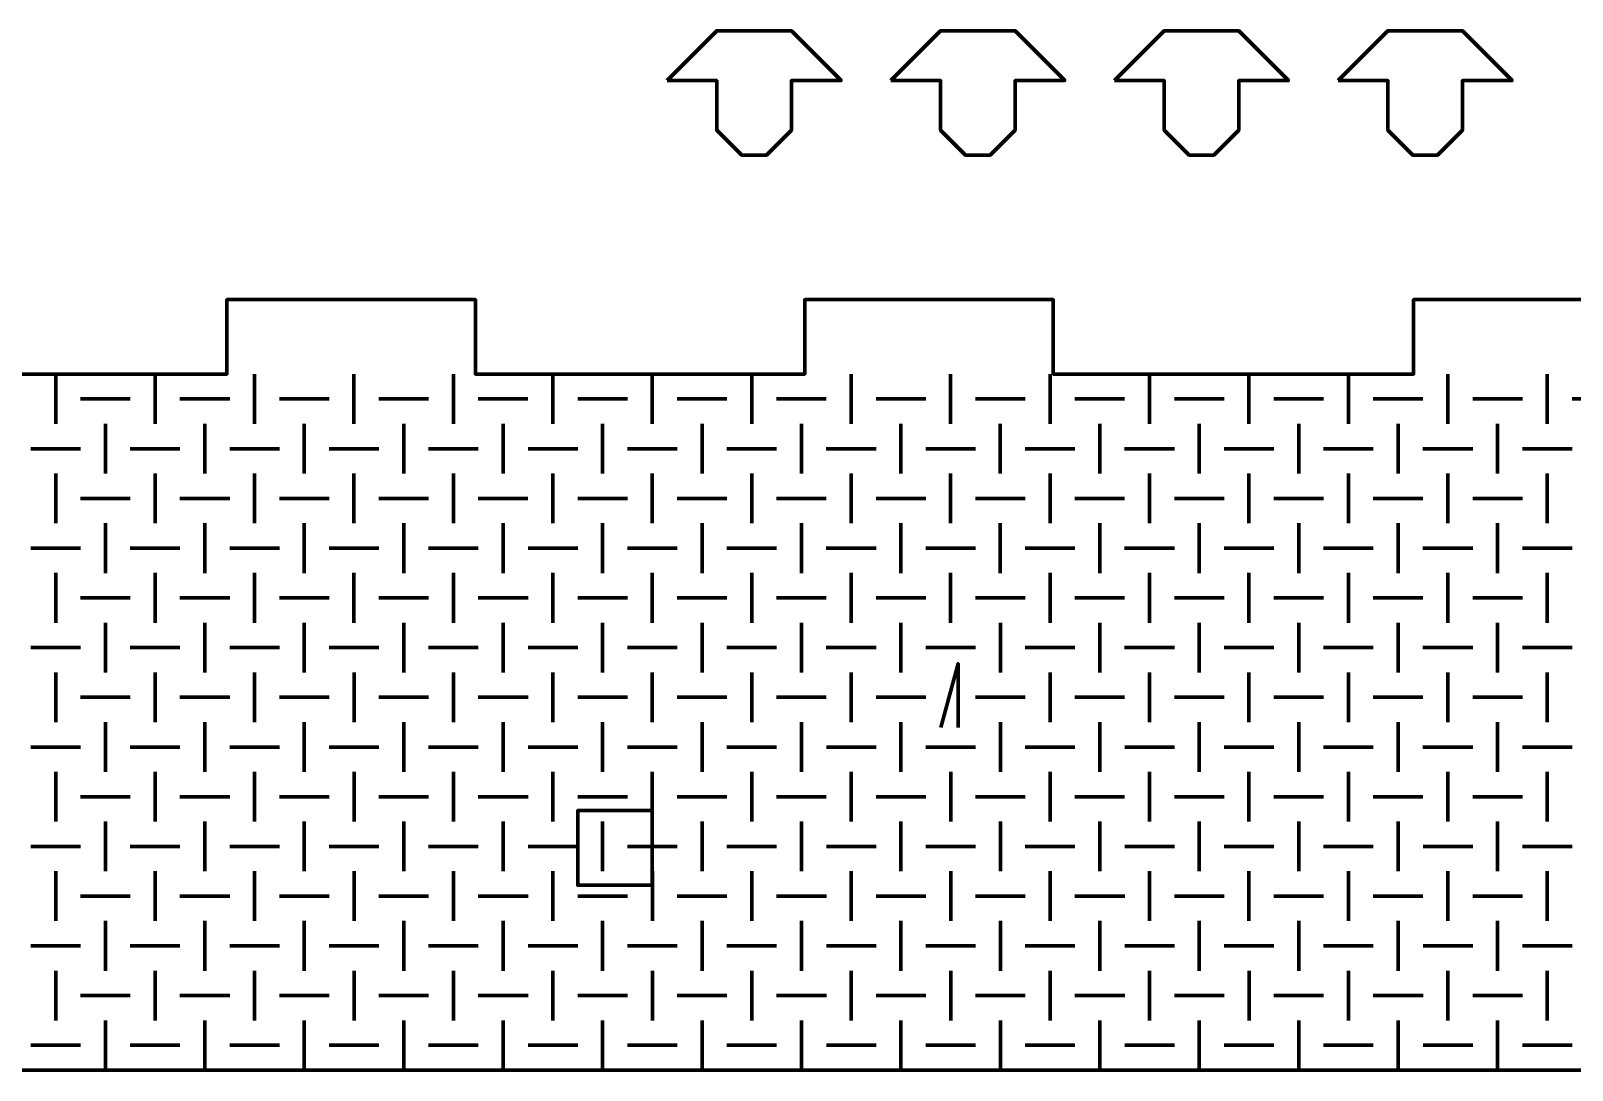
# Model space of a CAD drawing. Header units: inches. Extents: x 247 to 2765, y -1897 to -1110.
# Drawn here: x 1539.3 to 1601.3, y -1804.8 to -1763 of the extents above; entities that cross this region are included whole.
import ezdxf

# ---------------------------------------------------------------- set-up
doc = ezdxf.new("R2010")
doc.units = ezdxf.units.IN
doc.header["$MEASUREMENT"] = 0
doc.layers.add('Layer 1', color=7, linetype='Continuous')

# ---------------------------------------------------------------- blocks, each defined once
blk = doc.blocks.new('block 207')
at = {"layer": 'Layer 1', "color": 18, "lineweight": 70, "true_color": 0x010101}
for points in [[(1676.556, -1776.759), (1604.923, -1776.759), (1604.923, -1773.759), (1594.922, -1773.759), (1594.922, -1776.759), (1580.431, -1776.759), (1580.431, -1773.759), (1570.431, -1773.759), (1570.431, -1776.759), (1557.189, -1776.759), (1557.189, -1773.759), (1547.189, -1773.759), (1547.189, -1776.759), (1477.303, -1776.759), (1477.303, -1804.759), (1768.33, -1804.759)], [(1564.301, -1797.318), (1561.301, -1797.318), (1561.301, -1794.318), (1564.301, -1794.318), (1564.301, -1797.318)]]:
    blk.add_lwpolyline(points, dxfattribs=at)
at = {"layer": 'Layer 1', "color": 240, "lineweight": 70, "true_color": 0xec2227}
blk.add_lwpolyline([(1575.903, -1790.974), (1576.603, -1788.402), (1576.603, -1790.974)], dxfattribs=at)
blk = doc.blocks.new('block 208')
at = {"layer": 'Layer 1', "color": 240, "lineweight": 70, "true_color": 0xec2227}
for points in [[(1540.303, -1776.76), (1540.303, -1778.76)], [(1544.302, -1776.76), (1544.302, -1778.76)], [(1548.302, -1776.76), (1548.302, -1778.76)], [(1552.302, -1776.76), (1552.302, -1778.76)], [(1556.303, -1776.76), (1556.303, -1778.76)], [(1560.302, -1776.76), (1560.302, -1778.76)], [(1564.302, -1776.76), (1564.302, -1778.76)], [(1568.302, -1776.76), (1568.302, -1778.76)], [(1572.302, -1776.76), (1572.302, -1778.76)], [(1576.302, -1776.76), (1576.302, -1778.76)], [(1580.302, -1776.76), (1580.302, -1778.76)], [(1584.302, -1776.76), (1584.302, -1778.76)], [(1588.302, -1776.76), (1588.302, -1778.76)], [(1592.302, -1776.76), (1592.302, -1778.76)], [(1596.302, -1776.76), (1596.302, -1778.76)], [(1600.301, -1776.76), (1600.301, -1778.76)], [(1541.302, -1777.761), (1543.302, -1777.761)], [(1545.301, -1777.761), (1547.302, -1777.761)], [(1549.301, -1777.761), (1551.302, -1777.761)], [(1553.301, -1777.761), (1555.301, -1777.761)], [(1557.302, -1777.761), (1559.302, -1777.761)], [(1561.301, -1777.761), (1563.302, -1777.761)], [(1565.301, -1777.761), (1567.301, -1777.761)], [(1569.301, -1777.761), (1571.301, -1777.761)], [(1573.301, -1777.761), (1575.301, -1777.761)], [(1577.301, -1777.761), (1579.301, -1777.761)], [(1581.302, -1777.761), (1583.301, -1777.761)], [(1585.301, -1777.761), (1587.301, -1777.761)], [(1589.301, -1777.761), (1591.301, -1777.761)], [(1593.301, -1777.761), (1595.301, -1777.761)], [(1597.301, -1777.761), (1599.301, -1777.761)], [(1601.302, -1777.761), (1603.302, -1777.761)], [(1542.302, -1778.76), (1542.302, -1780.761)], [(1546.302, -1778.76), (1546.302, -1780.761)], [(1550.302, -1778.76), (1550.302, -1780.761)], [(1554.302, -1778.76), (1554.302, -1780.761)], [(1558.302, -1778.76), (1558.302, -1780.761)], [(1562.302, -1778.76), (1562.302, -1780.761)], [(1566.302, -1778.76), (1566.302, -1780.761)], [(1570.301, -1778.76), (1570.301, -1780.761)], [(1574.301, -1778.76), (1574.301, -1780.761)], [(1578.301, -1778.76), (1578.301, -1780.761)], [(1582.301, -1778.76), (1582.301, -1780.761)], [(1586.302, -1778.76), (1586.302, -1780.761)], [(1590.302, -1778.76), (1590.302, -1780.761)], [(1594.301, -1778.76), (1594.301, -1780.761)], [(1598.301, -1778.76), (1598.301, -1780.761)], [(1539.302, -1779.76), (1541.302, -1779.76)], [(1543.302, -1779.76), (1545.303, -1779.76)], [(1547.303, -1779.76), (1549.303, -1779.76)], [(1551.302, -1779.76), (1553.303, -1779.76)], [(1555.302, -1779.76), (1557.302, -1779.76)], [(1559.303, -1779.76), (1561.302, -1779.76)], [(1563.302, -1779.76), (1565.303, -1779.76)], [(1567.302, -1779.76), (1569.302, -1779.76)], [(1571.302, -1779.76), (1573.302, -1779.76)], [(1575.301, -1779.76), (1577.301, -1779.76)], [(1579.302, -1779.76), (1581.302, -1779.76)], [(1583.302, -1779.76), (1585.302, -1779.76)], [(1587.302, -1779.76), (1589.302, -1779.76)], [(1591.302, -1779.76), (1593.302, -1779.76)], [(1595.302, -1779.76), (1597.302, -1779.76)], [(1599.302, -1779.76), (1601.302, -1779.76)], [(1540.303, -1780.76), (1540.303, -1782.761)], [(1544.302, -1780.76), (1544.302, -1782.761)], [(1548.303, -1780.76), (1548.303, -1782.761)], [(1552.303, -1780.76), (1552.303, -1782.761)], [(1556.303, -1780.76), (1556.303, -1782.761)], [(1560.302, -1780.76), (1560.302, -1782.761)], [(1564.303, -1780.76), (1564.303, -1782.761)], [(1568.303, -1780.76), (1568.303, -1782.761)], [(1572.302, -1780.76), (1572.302, -1782.761)], [(1576.302, -1780.76), (1576.302, -1782.761)], [(1580.303, -1780.76), (1580.303, -1782.761)], [(1584.302, -1780.76), (1584.302, -1782.761)], [(1588.302, -1780.76), (1588.302, -1782.761)], [(1592.302, -1780.76), (1592.302, -1782.761)], [(1596.302, -1780.76), (1596.302, -1782.761)], [(1600.302, -1780.76), (1600.302, -1782.761)], [(1541.302, -1781.761), (1543.302, -1781.761)], [(1545.301, -1781.761), (1547.303, -1781.761)], [(1549.302, -1781.761), (1551.302, -1781.761)], [(1553.302, -1781.761), (1555.302, -1781.761)], [(1557.302, -1781.761), (1559.302, -1781.761)], [(1561.301, -1781.761), (1563.302, -1781.761)], [(1565.302, -1781.761), (1567.302, -1781.761)], [(1569.302, -1781.761), (1571.302, -1781.761)], [(1573.301, -1781.761), (1575.301, -1781.761)], [(1577.301, -1781.761), (1579.301, -1781.761)], [(1581.302, -1781.761), (1583.302, -1781.761)], [(1585.301, -1781.761), (1587.302, -1781.761)], [(1589.301, -1781.761), (1591.301, -1781.761)], [(1593.301, -1781.761), (1595.301, -1781.761)], [(1597.301, -1781.761), (1599.302, -1781.761)], [(1542.302, -1782.761), (1542.302, -1784.761)], [(1546.302, -1782.761), (1546.302, -1784.761)], [(1550.303, -1782.761), (1550.303, -1784.761)], [(1554.302, -1782.761), (1554.302, -1784.761)], [(1558.302, -1782.761), (1558.302, -1784.761)], [(1562.302, -1782.761), (1562.302, -1784.761)], [(1566.302, -1782.761), (1566.302, -1784.761)], [(1570.302, -1782.761), (1570.302, -1784.761)], [(1574.301, -1782.761), (1574.301, -1784.761)], [(1578.301, -1782.761), (1578.301, -1784.761)], [(1582.302, -1782.761), (1582.302, -1784.761)], [(1586.302, -1782.761), (1586.302, -1784.761)], [(1590.302, -1782.761), (1590.302, -1784.761)], [(1594.301, -1782.761), (1594.301, -1784.761)], [(1598.302, -1782.761), (1598.302, -1784.761)], [(1539.303, -1783.761), (1541.303, -1783.761)], [(1543.303, -1783.761), (1545.303, -1783.761)], [(1547.303, -1783.761), (1549.303, -1783.761)], [(1551.302, -1783.761), (1553.303, -1783.761)], [(1555.303, -1783.761), (1557.303, -1783.761)], [(1559.303, -1783.761), (1561.303, -1783.761)], [(1563.302, -1783.761), (1565.303, -1783.761)], [(1567.302, -1783.761), (1569.302, -1783.761)], [(1571.302, -1783.761), (1573.302, -1783.761)], [(1575.302, -1783.761), (1577.302, -1783.761)], [(1579.302, -1783.761), (1581.302, -1783.761)], [(1583.302, -1783.761), (1585.303, -1783.761)], [(1587.302, -1783.761), (1589.302, -1783.761)], [(1591.302, -1783.761), (1593.302, -1783.761)], [(1595.302, -1783.761), (1597.302, -1783.761)], [(1599.302, -1783.761), (1601.302, -1783.761)], [(1540.303, -1784.76), (1540.303, -1786.761)], [(1544.303, -1784.76), (1544.303, -1786.761)], [(1548.303, -1784.76), (1548.303, -1786.761)], [(1552.303, -1784.76), (1552.303, -1786.761)], [(1556.303, -1784.76), (1556.303, -1786.761)], [(1560.303, -1784.76), (1560.303, -1786.761)], [(1564.303, -1784.76), (1564.303, -1786.761)], [(1568.303, -1784.76), (1568.303, -1786.761)], [(1572.303, -1784.76), (1572.303, -1786.761)], [(1576.302, -1784.76), (1576.302, -1786.761)], [(1580.303, -1784.76), (1580.303, -1786.761)], [(1584.302, -1784.76), (1584.302, -1786.761)], [(1588.303, -1784.76), (1588.303, -1786.761)], [(1592.302, -1784.76), (1592.302, -1786.761)], [(1596.302, -1784.76), (1596.302, -1786.761)], [(1600.302, -1784.76), (1600.302, -1786.761)], [(1541.302, -1785.761), (1543.303, -1785.761)], [(1545.302, -1785.761), (1547.303, -1785.761)], [(1549.302, -1785.761), (1551.302, -1785.761)], [(1553.302, -1785.761), (1555.302, -1785.761)], [(1557.302, -1785.761), (1559.303, -1785.761)], [(1561.302, -1785.761), (1563.302, -1785.761)], [(1565.302, -1785.761), (1567.302, -1785.761)], [(1569.302, -1785.761), (1571.302, -1785.761)], [(1573.302, -1785.761), (1575.302, -1785.761)], [(1577.301, -1785.761), (1579.302, -1785.761)], [(1581.302, -1785.761), (1583.302, -1785.761)], [(1585.301, -1785.761), (1587.302, -1785.761)], [(1589.302, -1785.761), (1591.302, -1785.761)], [(1593.302, -1785.761), (1595.302, -1785.761)], [(1597.301, -1785.761), (1599.302, -1785.761)], [(1542.303, -1786.761), (1542.303, -1788.761)], [(1546.303, -1786.761), (1546.303, -1788.761)], [(1550.303, -1786.761), (1550.303, -1788.761)], [(1554.302, -1786.761), (1554.302, -1788.761)], [(1558.303, -1786.761), (1558.303, -1788.761)], [(1562.303, -1786.761), (1562.303, -1788.761)], [(1566.302, -1786.761), (1566.302, -1788.761)], [(1570.302, -1786.761), (1570.302, -1788.761)], [(1574.302, -1786.761), (1574.302, -1788.761)], [(1578.303, -1786.761), (1578.303, -1788.761)], [(1582.302, -1786.761), (1582.302, -1788.761)], [(1586.302, -1786.761), (1586.302, -1788.761)], [(1590.302, -1786.761), (1590.302, -1788.761)], [(1594.302, -1786.761), (1594.302, -1788.761)], [(1598.302, -1786.761), (1598.302, -1788.761)], [(1539.303, -1787.76), (1541.303, -1787.76)], [(1543.303, -1787.76), (1545.303, -1787.76)], [(1547.303, -1787.76), (1549.304, -1787.76)], [(1551.303, -1787.76), (1553.303, -1787.76)], [(1555.303, -1787.76), (1557.303, -1787.76)], [(1559.303, -1787.76), (1561.303, -1787.76)], [(1563.303, -1787.76), (1565.303, -1787.76)], [(1567.303, -1787.76), (1569.303, -1787.76)], [(1571.302, -1787.76), (1573.302, -1787.76)], [(1575.302, -1787.76), (1577.302, -1787.76)], [(1579.303, -1787.76), (1581.303, -1787.76)], [(1583.302, -1787.76), (1585.303, -1787.76)], [(1587.302, -1787.76), (1589.302, -1787.76)], [(1591.303, -1787.76), (1593.302, -1787.76)], [(1595.302, -1787.76), (1597.303, -1787.76)], [(1599.302, -1787.76), (1601.302, -1787.76)], [(1540.303, -1788.76), (1540.303, -1790.76)], [(1544.304, -1788.76), (1544.304, -1790.76)], [(1548.304, -1788.76), (1548.304, -1790.76)], [(1552.304, -1788.76), (1552.304, -1790.76)], [(1556.303, -1788.76), (1556.303, -1790.76)], [(1560.303, -1788.76), (1560.303, -1790.76)], [(1564.303, -1788.76), (1564.303, -1790.76)], [(1568.303, -1788.76), (1568.303, -1790.76)], [(1572.303, -1788.76), (1572.303, -1790.76)], [(1580.303, -1788.76), (1580.303, -1790.76)], [(1584.303, -1788.76), (1584.303, -1790.76)], [(1588.303, -1788.76), (1588.303, -1790.76)], [(1592.302, -1788.76), (1592.302, -1790.76)], [(1596.303, -1788.76), (1596.303, -1790.76)], [(1600.303, -1788.76), (1600.303, -1790.76)], [(1541.302, -1789.761), (1543.303, -1789.761)], [(1545.303, -1789.761), (1547.303, -1789.761)], [(1549.303, -1789.761), (1551.303, -1789.761)], [(1553.303, -1789.761), (1555.303, -1789.761)], [(1557.302, -1789.761), (1559.303, -1789.761)], [(1561.302, -1789.761), (1563.302, -1789.761)], [(1565.303, -1789.761), (1567.303, -1789.761)], [(1569.302, -1789.761), (1571.302, -1789.761)], [(1573.302, -1789.761), (1575.302, -1789.761)], [(1577.301, -1789.761), (1579.302, -1789.761)], [(1581.302, -1789.761), (1583.302, -1789.761)], [(1585.302, -1789.761), (1587.302, -1789.761)], [(1589.302, -1789.761), (1591.302, -1789.761)], [(1593.302, -1789.761), (1595.302, -1789.761)], [(1597.302, -1789.761), (1599.302, -1789.761)], [(1542.303, -1790.76), (1542.303, -1792.76)], [(1546.303, -1790.76), (1546.303, -1792.76)], [(1550.303, -1790.76), (1550.303, -1792.76)], [(1554.303, -1790.76), (1554.303, -1792.76)], [(1558.303, -1790.76), (1558.303, -1792.76)], [(1562.303, -1790.76), (1562.303, -1792.76)], [(1566.303, -1790.76), (1566.303, -1792.76)], [(1570.303, -1790.76), (1570.303, -1792.76)], [(1574.302, -1790.76), (1574.302, -1792.76)], [(1578.303, -1790.76), (1578.303, -1792.76)], [(1582.303, -1790.76), (1582.303, -1792.76)], [(1586.302, -1790.76), (1586.302, -1792.76)], [(1590.302, -1790.76), (1590.302, -1792.76)], [(1594.302, -1790.76), (1594.302, -1792.76)], [(1598.302, -1790.76), (1598.302, -1792.76)], [(1539.303, -1791.76), (1541.304, -1791.76)], [(1543.303, -1791.76), (1545.304, -1791.76)], [(1547.303, -1791.76), (1549.304, -1791.76)], [(1551.303, -1791.76), (1553.303, -1791.76)], [(1555.304, -1791.76), (1557.304, -1791.76)], [(1559.303, -1791.76), (1561.303, -1791.76)], [(1563.303, -1791.76), (1565.303, -1791.76)], [(1567.303, -1791.76), (1569.303, -1791.76)], [(1571.303, -1791.76), (1573.303, -1791.76)], [(1575.303, -1791.76), (1577.303, -1791.76)], [(1579.303, -1791.76), (1581.303, -1791.76)], [(1583.303, -1791.76), (1585.303, -1791.76)], [(1587.303, -1791.76), (1589.303, -1791.76)], [(1591.303, -1791.76), (1593.303, -1791.76)], [(1595.302, -1791.76), (1597.303, -1791.76)], [(1599.302, -1791.76), (1601.302, -1791.76)], [(1540.304, -1792.759), (1540.304, -1794.759)], [(1544.304, -1792.759), (1544.304, -1794.759)], [(1548.304, -1792.759), (1548.304, -1794.759)], [(1552.304, -1792.759), (1552.304, -1794.759)], [(1556.304, -1792.759), (1556.304, -1794.759)], [(1560.304, -1792.759), (1560.304, -1794.759)], [(1564.303, -1792.759), (1564.303, -1794.759)], [(1568.303, -1792.759), (1568.303, -1794.759)], [(1572.303, -1792.759), (1572.303, -1794.759)], [(1576.304, -1792.759), (1576.304, -1794.759)], [(1580.303, -1792.759), (1580.303, -1794.759)], [(1584.303, -1792.759), (1584.303, -1794.759)], [(1588.303, -1792.759), (1588.303, -1794.759)], [(1592.303, -1792.759), (1592.303, -1794.759)], [(1596.303, -1792.759), (1596.303, -1794.759)], [(1600.303, -1792.759), (1600.303, -1794.759)], [(1541.303, -1793.76), (1543.303, -1793.76)], [(1545.303, -1793.76), (1547.303, -1793.76)], [(1549.303, -1793.76), (1551.303, -1793.76)], [(1553.303, -1793.76), (1555.304, -1793.76)], [(1557.303, -1793.76), (1559.303, -1793.76)], [(1561.303, -1793.76), (1563.303, -1793.76)], [(1565.303, -1793.76), (1567.303, -1793.76)], [(1569.302, -1793.76), (1571.302, -1793.76)], [(1573.302, -1793.76), (1575.303, -1793.76)], [(1577.302, -1793.76), (1579.303, -1793.76)], [(1581.302, -1793.76), (1583.302, -1793.76)], [(1585.303, -1793.76), (1587.302, -1793.76)], [(1589.302, -1793.76), (1591.303, -1793.76)], [(1593.302, -1793.76), (1595.302, -1793.76)], [(1597.302, -1793.76), (1599.302, -1793.76)], [(1542.303, -1794.759), (1542.303, -1796.76)], [(1546.304, -1794.759), (1546.304, -1796.76)], [(1550.303, -1794.759), (1550.303, -1796.76)], [(1554.303, -1794.759), (1554.303, -1796.76)], [(1558.304, -1794.759), (1558.304, -1796.76)], [(1562.303, -1794.759), (1562.303, -1796.76)], [(1566.303, -1794.759), (1566.303, -1796.76)], [(1570.303, -1794.759), (1570.303, -1796.76)], [(1574.303, -1794.759), (1574.303, -1796.76)], [(1578.303, -1794.759), (1578.303, -1796.76)], [(1582.303, -1794.759), (1582.303, -1796.76)], [(1586.302, -1794.759), (1586.302, -1796.76)], [(1590.303, -1794.759), (1590.303, -1796.76)], [(1594.303, -1794.759), (1594.303, -1796.76)], [(1598.302, -1794.759), (1598.302, -1796.76)], [(1539.303, -1795.759), (1541.304, -1795.759)], [(1543.303, -1795.759), (1545.304, -1795.759)], [(1547.304, -1795.759), (1549.304, -1795.759)], [(1551.304, -1795.759), (1553.304, -1795.759)], [(1555.304, -1795.759), (1557.304, -1795.759)], [(1559.303, -1795.759), (1561.303, -1795.759)], [(1563.304, -1795.759), (1565.304, -1795.759)], [(1567.303, -1795.759), (1569.303, -1795.759)], [(1571.303, -1795.759), (1573.303, -1795.759)], [(1575.303, -1795.759), (1577.303, -1795.759)], [(1579.303, -1795.759), (1581.304, -1795.759)], [(1583.303, -1795.759), (1585.303, -1795.759)], [(1587.303, -1795.759), (1589.303, -1795.759)], [(1591.303, -1795.759), (1593.303, -1795.759)], [(1595.303, -1795.759), (1597.303, -1795.759)], [(1599.303, -1795.759), (1601.303, -1795.759)], [(1540.304, -1796.759), (1540.304, -1798.758)], [(1544.304, -1796.759), (1544.304, -1798.758)], [(1548.304, -1796.759), (1548.304, -1798.758)], [(1552.304, -1796.759), (1552.304, -1798.758)], [(1556.304, -1796.759), (1556.304, -1798.758)], [(1560.304, -1796.759), (1560.304, -1798.758)], [(1564.304, -1796.759), (1564.304, -1798.758)], [(1568.304, -1796.759), (1568.304, -1798.758)], [(1572.303, -1796.759), (1572.303, -1798.758)], [(1576.304, -1796.759), (1576.304, -1798.758)], [(1580.304, -1796.759), (1580.304, -1798.758)], [(1584.304, -1796.759), (1584.304, -1798.758)], [(1588.303, -1796.759), (1588.303, -1798.758)], [(1592.303, -1796.759), (1592.303, -1798.758)], [(1596.304, -1796.759), (1596.304, -1798.758)], [(1600.303, -1796.759), (1600.303, -1798.758)], [(1541.303, -1797.759), (1543.303, -1797.759)], [(1545.303, -1797.759), (1547.303, -1797.759)], [(1549.304, -1797.759), (1551.304, -1797.759)], [(1553.303, -1797.759), (1555.304, -1797.759)], [(1557.303, -1797.759), (1559.303, -1797.759)], [(1561.303, -1797.759), (1563.303, -1797.759)], [(1565.303, -1797.759), (1567.303, -1797.759)], [(1569.303, -1797.759), (1571.303, -1797.759)], [(1573.302, -1797.759), (1575.303, -1797.759)], [(1577.302, -1797.759), (1579.303, -1797.759)], [(1581.303, -1797.759), (1583.303, -1797.759)], [(1585.303, -1797.759), (1587.303, -1797.759)], [(1589.302, -1797.759), (1591.303, -1797.759)], [(1593.302, -1797.759), (1595.302, -1797.759)], [(1597.303, -1797.759), (1599.303, -1797.759)], [(1542.303, -1798.758), (1542.303, -1800.759)], [(1546.304, -1798.758), (1546.304, -1800.759)], [(1550.304, -1798.758), (1550.304, -1800.759)], [(1554.304, -1798.758), (1554.304, -1800.759)], [(1558.304, -1798.758), (1558.304, -1800.759)], [(1562.303, -1798.758), (1562.303, -1800.759)], [(1566.304, -1798.758), (1566.304, -1800.759)], [(1570.303, -1798.758), (1570.303, -1800.759)], [(1574.303, -1798.758), (1574.303, -1800.759)], [(1578.303, -1798.758), (1578.303, -1800.759)], [(1582.303, -1798.758), (1582.303, -1800.759)], [(1586.303, -1798.758), (1586.303, -1800.759)], [(1590.303, -1798.758), (1590.303, -1800.759)], [(1594.303, -1798.758), (1594.303, -1800.759)], [(1598.303, -1798.758), (1598.303, -1800.759)], [(1539.304, -1799.758), (1541.304, -1799.758)], [(1543.304, -1799.758), (1545.304, -1799.758)], [(1547.304, -1799.758), (1549.304, -1799.758)], [(1551.304, -1799.758), (1553.305, -1799.758)], [(1555.304, -1799.758), (1557.304, -1799.758)], [(1559.304, -1799.758), (1561.304, -1799.758)], [(1563.304, -1799.758), (1565.304, -1799.758)], [(1567.303, -1799.758), (1569.303, -1799.758)], [(1571.304, -1799.758), (1573.304, -1799.758)], [(1575.304, -1799.758), (1577.304, -1799.758)], [(1579.303, -1799.758), (1581.304, -1799.758)], [(1583.303, -1799.758), (1585.303, -1799.758)], [(1587.304, -1799.758), (1589.304, -1799.758)], [(1591.303, -1799.758), (1593.304, -1799.758)], [(1595.303, -1799.758), (1597.303, -1799.758)], [(1599.303, -1799.758), (1601.303, -1799.758)], [(1540.305, -1800.758), (1540.305, -1802.76)], [(1544.305, -1800.758), (1544.305, -1802.76)], [(1548.304, -1800.758), (1548.304, -1802.76)], [(1552.305, -1800.758), (1552.305, -1802.76)], [(1556.305, -1800.758), (1556.305, -1802.76)], [(1560.304, -1800.758), (1560.304, -1802.76)], [(1564.304, -1800.758), (1564.304, -1802.76)], [(1568.304, -1800.758), (1568.304, -1802.76)], [(1572.304, -1800.758), (1572.304, -1802.76)], [(1576.304, -1800.758), (1576.304, -1802.76)], [(1580.304, -1800.758), (1580.304, -1802.76)], [(1584.304, -1800.758), (1584.304, -1802.76)], [(1588.304, -1800.758), (1588.304, -1802.76)], [(1592.304, -1800.758), (1592.304, -1802.76)], [(1596.304, -1800.758), (1596.304, -1802.76)], [(1600.303, -1800.758), (1600.303, -1802.76)], [(1541.304, -1801.76), (1543.304, -1801.76)], [(1545.304, -1801.76), (1547.304, -1801.76)], [(1549.304, -1801.76), (1551.304, -1801.76)], [(1553.303, -1801.76), (1555.304, -1801.76)], [(1557.304, -1801.76), (1559.304, -1801.76)], [(1561.303, -1801.76), (1563.304, -1801.76)], [(1565.303, -1801.76), (1567.303, -1801.76)], [(1569.303, -1801.76), (1571.303, -1801.76)], [(1573.303, -1801.76), (1575.304, -1801.76)], [(1577.303, -1801.76), (1579.303, -1801.76)], [(1581.303, -1801.76), (1583.303, -1801.76)], [(1585.303, -1801.76), (1587.304, -1801.76)], [(1589.303, -1801.76), (1591.303, -1801.76)], [(1593.303, -1801.76), (1595.303, -1801.76)], [(1597.303, -1801.76), (1599.303, -1801.76)], [(1542.305, -1802.76), (1542.305, -1804.759)], [(1546.304, -1802.76), (1546.304, -1804.759)], [(1550.304, -1802.76), (1550.304, -1804.759)], [(1554.304, -1802.76), (1554.304, -1804.759)], [(1558.304, -1802.76), (1558.304, -1804.759)], [(1562.304, -1802.76), (1562.304, -1804.759)], [(1566.304, -1802.76), (1566.304, -1804.759)], [(1570.303, -1802.76), (1570.303, -1804.759)], [(1574.304, -1802.76), (1574.304, -1804.759)], [(1578.304, -1802.76), (1578.304, -1804.759)], [(1582.303, -1802.76), (1582.303, -1804.759)], [(1586.304, -1802.76), (1586.304, -1804.759)], [(1590.304, -1802.76), (1590.304, -1804.759)], [(1594.303, -1802.76), (1594.303, -1804.759)], [(1598.303, -1802.76), (1598.303, -1804.759)], [(1539.304, -1803.759), (1541.304, -1803.759)], [(1543.304, -1803.759), (1545.304, -1803.759)], [(1547.305, -1803.759), (1549.305, -1803.759)], [(1551.304, -1803.759), (1553.305, -1803.759)], [(1555.304, -1803.759), (1557.304, -1803.759)], [(1559.304, -1803.759), (1561.304, -1803.759)], [(1563.304, -1803.759), (1565.305, -1803.759)], [(1567.304, -1803.759), (1569.304, -1803.759)], [(1571.304, -1803.759), (1573.304, -1803.759)], [(1575.304, -1803.759), (1577.304, -1803.759)], [(1579.304, -1803.759), (1581.304, -1803.759)], [(1583.304, -1803.759), (1585.304, -1803.759)], [(1587.304, -1803.759), (1589.304, -1803.759)], [(1591.303, -1803.759), (1593.304, -1803.759)], [(1595.304, -1803.759), (1597.304, -1803.759)], [(1599.304, -1803.759), (1601.303, -1803.759)]]:
    blk.add_lwpolyline(points, dxfattribs=at)
blk = doc.blocks.new('block 206')
at = {"layer": 'Layer 1'}
for name in ['block 207', 'block 208']:
    blk.add_blockref(name, (0, 0), dxfattribs=at)
blk = doc.blocks.new('block 232')
at = {"layer": 'Layer 1', "color": 18, "lineweight": 70, "true_color": 0x010101}
for points in [[(1564.897, -1764.951), (1566.897, -1764.951), (1566.897, -1766.952), (1567.897, -1767.952), (1568.898, -1767.952), (1569.897, -1766.952), (1569.897, -1764.951), (1571.898, -1764.951), (1569.897, -1762.951), (1566.897, -1762.951), (1564.897, -1764.951)], [(1573.895, -1764.951), (1575.895, -1764.951), (1575.895, -1766.952), (1576.895, -1767.952), (1577.895, -1767.952), (1578.894, -1766.952), (1578.894, -1764.951), (1580.895, -1764.951), (1578.894, -1762.951), (1575.895, -1762.951), (1573.895, -1764.951)], [(1582.892, -1764.951), (1584.892, -1764.951), (1584.892, -1766.952), (1585.892, -1767.952), (1586.892, -1767.952), (1587.892, -1766.952), (1587.892, -1764.951), (1589.892, -1764.951), (1587.892, -1762.951), (1584.892, -1762.951), (1582.892, -1764.951)], [(1591.889, -1764.951), (1593.889, -1764.951), (1593.889, -1766.952), (1594.889, -1767.952), (1595.889, -1767.952), (1596.889, -1766.952), (1596.889, -1764.951), (1598.889, -1764.951), (1596.889, -1762.951), (1593.889, -1762.951), (1591.889, -1764.951)]]:
    blk.add_lwpolyline(points, dxfattribs=at)

msp = doc.modelspace()

# ---------------------------------------------------------------- block references
at = {"layer": 'Layer 1'}
for name in ['block 232', 'block 206']:
    msp.add_blockref(name, (0, 0), dxfattribs=at)

doc.saveas('drawing.dxf')
